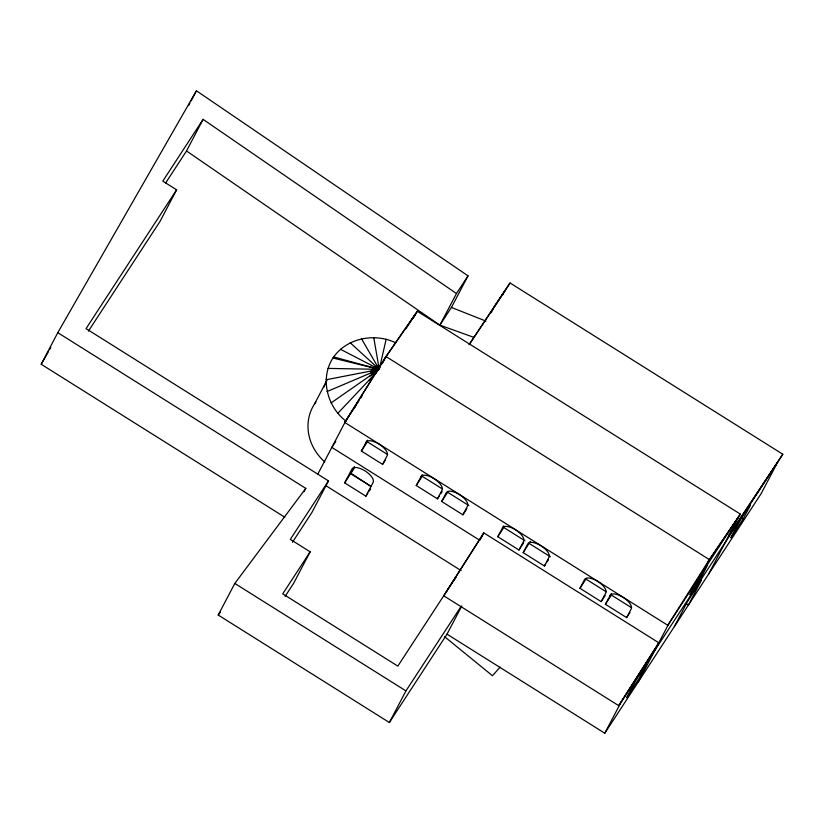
<?xml version="1.0" encoding="UTF-8"?>
<svg xmlns="http://www.w3.org/2000/svg" width="824" height="824" viewBox="0 0 824 824"><rect width="100%" height="100%" fill="white"/><g stroke="black" fill="none" stroke-linecap="round" stroke-linejoin="round"><path stroke-width="1.24" d="M345.998 421.157C327.21 406.819 319.702 378.494 332.947 358.028C346.296 338.015 374.56 332.556 395.664 342.784M386.157 339.241L379.267 369.348L378.607 365.691M380.122 365.671L379.267 369.348L373.736 337.572M323.533 387.641L326.551 381.358M284.846 517.256L41.2 364.27L57.793 332.669L196.421 90.774L468.022 275.834L451.428 307.434L439.872 325.14L186.523 150.967L203.106 119.367L456.465 293.54L439.872 325.14L473.985 337.397M188.717 105.451L189.901 103.185M191.086 100.93L196.421 90.774M203.106 119.367L162.802 181.146L176.614 189.819L160.021 221.409L88.395 331.176M314.552 403.935L326.881 380.451M461.821 605.939L447.01 634.161L389.361 722.504L218.216 615.044L234.809 583.444L305.786 488.385L57.793 332.669M304.005 491.774L305.786 488.385M317.621 474.48L345.689 421.033L385.529 357.431L415.883 313.46L413.566 317.868M355.051 407.118L356.236 404.862L344.762 422.454L667.811 625.303L740.364 514.114L417.315 311.266L385.972 356.534L344.762 422.454M382.233 363.703L385.972 356.534L709.351 559.589L703.84 570.095M176.614 189.819L86.026 328.632L328.488 480.876L311.905 512.476L292.469 542.254M344.659 482.864L351.93 469.011A12.545 5.377 33.1 0 1 365.053 470.895A12.545 5.377 33.1 0 1 373.159 482.339L365.887 496.192L344.659 482.864L354.001 468.537M385.261 460.286L382.594 464.376L361.355 451.047L367.308 440.222M354.433 466.569L350.911 473.295L370.852 486.304L350.663 473.656M328.488 480.876L290.326 539.37L310.154 551.822L293.56 583.423L285.125 596.349M382.594 464.376L387.208 455.6A12.545 5.377 33.1 0 0 379.102 444.146A12.545 5.377 33.1 0 0 365.969 442.261M491.135 312.708L494.101 307.074L510.046 282.982L782.8 454.24L618.731 705.674L443.724 595.783L483.812 532.891L658.819 642.782L618.731 705.674M502.558 294.982L504.937 290.47M439.47 495.77L437.472 498.839L416.233 485.501L422.187 474.676M437.472 498.839L442.076 490.053A12.545 5.377 33.1 0 0 433.97 478.61A12.545 5.377 33.1 0 0 420.848 476.725M441.664 501.476L446.278 492.69A12.545 5.377 33.1 0 1 459.411 494.575A12.545 5.377 33.1 0 1 467.517 506.018L462.903 514.804L441.664 501.476L447.669 492.268L468.908 505.606M454.766 579.282L455.888 577.14L397.838 666.111L282.735 593.836L310.154 551.822M480.464 539.267L483.812 532.891M389.361 722.504L405.944 690.903L460.956 606.608M523.662 542.861L518.986 550.02L497.758 536.692L503.701 525.866M518.986 550.02L523.601 541.244A12.545 5.377 33.1 0 0 515.494 529.791A12.545 5.377 33.1 0 0 502.372 527.906M523.188 552.657L527.803 543.881A12.545 5.377 33.1 0 1 540.925 545.766A12.545 5.377 33.1 0 1 549.031 557.209L544.417 565.995L523.188 552.657L530.347 541.265M579.952 588.305L584.566 579.519A12.545 5.377 33.1 0 1 597.699 581.404A12.545 5.377 33.1 0 1 605.805 592.847L601.19 601.633L579.952 588.305L585.967 579.097L606.134 591.766M629.958 612.49L626.621 617.609L605.393 604.27L611.336 593.445M626.621 617.609L631.236 608.823A12.545 5.377 33.1 0 0 623.129 597.369A12.545 5.377 33.1 0 0 609.997 595.484M447.01 634.161L604.785 733.226L621.368 701.626L658.324 643.729M638.312 681.839L668.738 623.881M674.3 626.683L687.34 601.85L701.451 580.23L688.411 605.063L686.31 603.745M702.069 575.77L707.105 565.872L697.887 579.808L689.678 594.753L702.069 575.77L700.081 574.524M708.506 574.266L738.932 516.308L708.774 560.691M743.227 518.832L750.499 504.978C744.587 511.477 735.76 528.163 730.847 537.804L743.227 518.832L741.188 517.544M41.2 364.27L48.225 352.002M49.502 349.778L50.779 347.543M667.811 625.303L709.351 559.589L740.364 514.114M446.361 591.735L483.317 533.839M165.665 182.918L186.523 150.967M356.895 403.853L358.873 400.814M360.85 397.786L362.179 395.767M406.263 328.199L417.315 311.266M335.801 441.334L331.845 447.401L479.887 540.359M456.465 293.54L468.022 275.834M361.355 451.047L367.37 441.849L387.538 454.508M365.887 496.192L367.895 493.123M369.224 491.073L370.563 489.034M416.233 485.501L422.238 476.303L442.416 488.962M440.809 493.72L442.138 491.681M462.903 514.804L466.899 508.666M497.758 536.692L503.763 527.494L524.991 540.822M544.417 565.995L545.756 563.946M547.095 561.906L548.424 559.856M601.19 601.633L605.197 595.505M605.393 604.27L611.398 595.072L631.565 607.731M604.785 733.226L761.252 493.432L777.846 461.831L728.519 536.156M469 344.772L510.046 282.982M469.855 343.659L505.091 290.573M729.013 535.198L782.8 454.24M218.216 615.044L220.513 611.975M500.106 667.131L492.453 675.721L444.569 636.674M368.967 380.513L376.692 372.139M337.83 413.308L376.63 372.149M369.976 376.094L378.237 370.089M331.083 402.926L378.226 370.069M369.945 373.591L378.103 369.873L327.077 391.534M370.573 371.336L378.031 369.626L326.036 379.792M371.727 369.461L378.01 369.358M328.034 368.4L377.989 369.317M373.097 368.06L378.041 369.09M332.947 358.028L378.051 369.049L333.844 356.998M451.428 307.434L485.964 321.123M374.735 367.195L378.134 368.802M340.487 349.314L378.134 368.75M529.193 543.459L550.432 556.787M326.139 485.83L461.121 570.589M234.809 583.444L405.944 690.903M376.444 366.907L378.329 368.534M350.2 342.763L378.329 368.483M377.33 366.155L378.628 368.276L361.499 338.777M324.841 461.986A49.162 44.372 27.7 0 1 315.87 402.03M646.48 664.165L638.93 678.667L626.539 697.65L635.984 680.047L646.48 664.165"/></g></svg>
